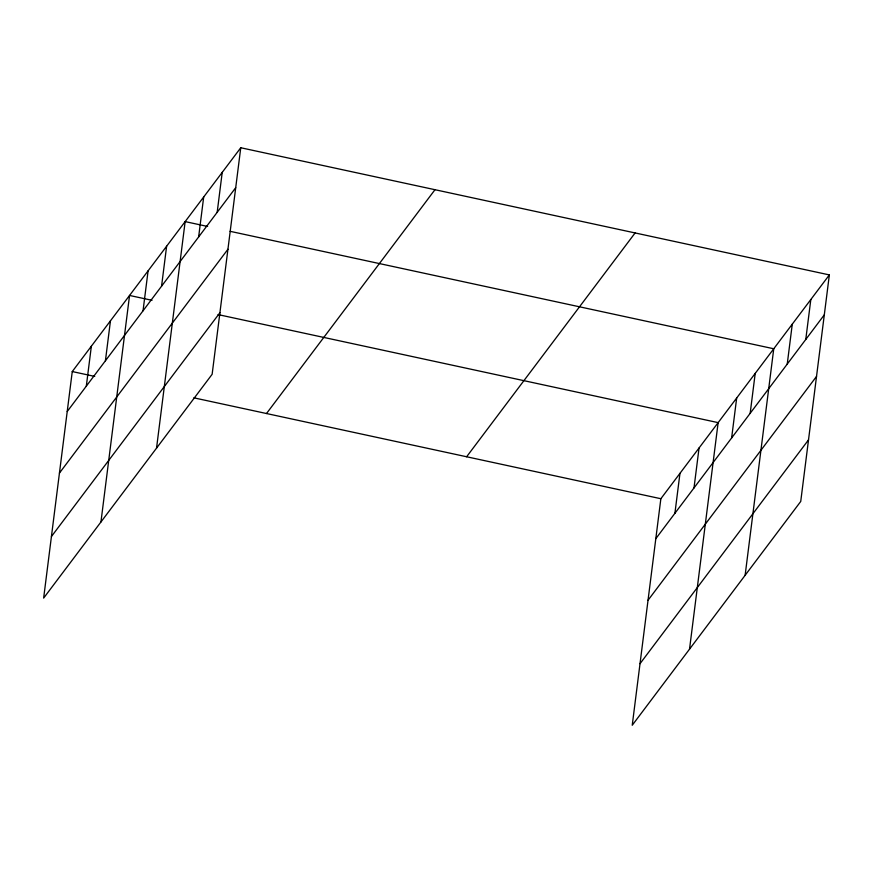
<?xml version="1.0" encoding="UTF-8"?>
<svg xmlns="http://www.w3.org/2000/svg" width="873" height="873" viewBox="0 0 873 873"><rect width="100%" height="100%" fill="white"/><g stroke="black" fill="none" stroke-linecap="round" stroke-linejoin="round"><path stroke-width="1.31" d="M240.762 147.744L72.263 371.56L43.65 598.092L212.139 374.277L240.762 147.744L829.35 274.908L800.737 501.44L632.238 725.256L660.861 498.723L829.35 274.908M86.318 386.15L91.359 346.188M105.415 360.778L110.456 320.828M100.941 521.999L129.553 295.456L152.022 300.312M143.041 310.788L148.094 270.837M161.57 286.169L166.623 246.219M156.54 448.133L185.152 221.6L207.621 226.456M198.64 236.932L203.693 196.982M217.181 212.314L222.222 172.363M674.905 513.313L679.958 473.362M694.002 487.942L699.055 447.991M689.528 649.163L718.141 422.63L218.086 314.586M731.629 437.962L736.681 398.012M750.169 413.344L755.21 373.393M745.127 575.296L773.751 348.764L230.079 231.312M787.239 364.096L792.28 324.145M805.768 339.477L810.821 299.526M67.221 411.51L235.71 187.695M59.44 473.079L227.929 249.263M51.431 536.524L219.92 312.698M266.505 413.529L434.994 189.703M466.619 456.765L635.118 232.938M655.809 538.674L824.298 314.858M648.039 600.253L816.528 376.427M640.018 663.687L808.507 439.872M72.263 371.56L94.731 376.416M193.828 397.826L660.861 498.723"/></g></svg>
